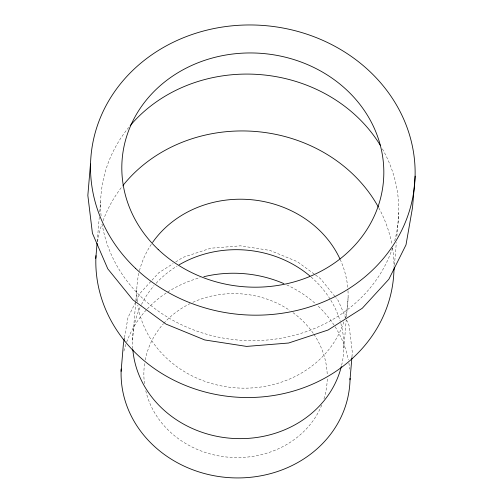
<?xml version="1.0" encoding="UTF-8"?>
<svg xmlns="http://www.w3.org/2000/svg" width="503" height="503" viewBox="0 0 503 503"><rect width="100%" height="100%" fill="white"/><g stroke="black" fill="none" stroke-linecap="round" stroke-linejoin="round"><path stroke-width="0.38" stroke-dasharray="2.52 1.89" d="M97.217 241.553L99.311 216.623M99.707 211.952L100.556 201.822M132.547 340.254L136.785 289.772M343.851 348.082L346.196 320.128M346.46 317.016L348.089 297.606M351.943 356.916L352.326 352.339L349.095 325.724L338.28 300.637L335.828 297.6M394.434 265.119L396.333 242.528M396.854 236.297L398.816 212.926M124.486 337.664L127.976 317.531L135.898 301.599M136.244 300.907L140.029 293.293L151.472 280.762M151.994 280.19L158.753 272.783L173.089 263.641M175.698 261.981L182.866 257.41L210.726 248.218L240.44 245.829L269.979 250.412L297.323 261.654L314.953 274.613M315.582 275.078L320.625 278.781L335.338 296.99M343.876 321.901A105.756 94.394 4.8 0 1 234.895 387.782A105.756 94.394 4.8 0 1 137.816 305.22M137.382 302.127A105.756 94.394 4.8 0 1 139.287 271.406M139.476 270.658A105.756 94.394 4.8 0 1 152.126 243.1M340.173 259.416A105.756 94.394 4.8 0 1 347.931 289.898M347.982 290.671A105.756 94.394 4.8 0 1 344.995 318.217M97.507 241.729A149.202 133.176 4.8 0 1 101.813 224.388M103.077 220.735A149.202 133.176 4.8 0 1 122.481 186.097M378.772 207.814A149.202 133.176 4.8 0 1 392.013 244.986M392.541 248.073A149.202 133.176 4.8 0 1 394.006 266.709M392.541 247.954A149.202 133.176 4.8 0 1 238.963 340.122A149.202 133.176 4.8 0 1 102.184 224.313M101.09 215.768A149.202 133.176 4.8 0 1 128.699 127.435M382.406 148.907A149.202 133.176 4.8 0 1 394.572 241.295M321.725 405.11A91.772 81.914 4.8 0 1 228.393 457.183A91.772 81.914 4.8 0 1 145.556 389.768M144.493 383.676A91.772 81.914 4.8 0 1 144.688 363.047M145.21 360.01A91.772 81.914 4.8 0 1 163.305 323.882M163.821 323.31A91.772 81.914 4.8 0 1 190.121 303.611M192.901 302.297A91.772 81.914 4.8 0 1 289.816 310.42M293.01 312.665A91.772 81.914 4.8 0 1 313.501 333.709M313.935 334.35A91.772 81.914 4.8 0 1 327.239 375.169M327.246 378.979A91.772 81.914 4.8 0 1 323.586 400.067M123.908 351.063A114.571 102.26 4.8 0 1 126.41 342.851M126.668 342.134A114.571 102.26 4.8 0 1 146.845 309.389M147.379 308.823A114.571 102.26 4.8 0 1 200.106 277.675M286.76 284.918A114.571 102.26 4.8 0 1 315.482 303.667M318.311 306.27A114.571 102.26 4.8 0 1 334.759 326.17M335.168 326.824A114.571 102.26 4.8 0 1 348.353 359.953M348.893 362.996A114.571 102.26 4.8 0 1 349.66 369.127M132.761 348.736A105.756 94.394 4.8 0 1 141.148 305.132M141.5 304.428A105.756 94.394 4.8 0 1 154.006 285.647M156.087 283.308A105.756 94.394 4.8 0 1 177.094 266.062M311.15 277.065A105.756 94.394 4.8 0 1 330.075 299.052M330.886 300.36A105.756 94.394 4.8 0 1 340.248 321.348M340.864 323.517A105.756 94.394 4.8 0 1 341.537 365.7"/><path stroke-width="0.75" d="M90.477 164.022L87.843 195.434L92.414 233.222L107.787 268.835L132.88 299.826L165.959 324.077L204.74 339.959L246.577 346.41L288.64 343.015L328.094 330.012L362.267 308.27L388.85 279.247L405.996 244.886L412.523 207.538L415.157 176.119M95.784 258.687L97.092 243.106M121.104 371.346L123.411 343.857L124.354 338.437M350.019 379.822L351.88 357.683M394.044 269.79L394.239 267.451M152.56 242.477A105.756 94.394 4.8 0 1 250.657 199.653A105.756 94.394 4.8 0 1 339.852 258.718M393.968 269.784A149.202 133.176 4.8 0 1 241.534 397.42A149.202 133.176 4.8 0 1 95.853 258.687M95.872 257.92A149.202 133.176 4.8 0 1 95.972 255.618M122.958 185.494A149.202 133.176 4.8 0 1 378.394 207.129M130.176 125.662A149.202 133.176 4.8 0 1 380.438 145.543M350.044 378.306A114.571 102.26 4.8 0 1 232.531 477.831A114.571 102.26 4.8 0 1 121.192 369.001M203.878 276.707A114.571 102.26 4.8 0 1 283.906 283.642M341.355 366.448A105.756 94.394 4.8 0 1 230.619 438.258A105.756 94.394 4.8 0 1 132.823 349.51M179.112 264.848A105.756 94.394 4.8 0 1 309.967 276.046M158.124 249.387A131.101 117.017 4.8 0 0 378.57 205.048A131.101 117.017 4.8 0 0 221.76 55.783A131.101 117.017 4.8 0 0 158.124 249.387M135.452 268.294A162.425 144.977 4.8 0 0 408.599 213.461A162.425 144.977 4.8 0 0 214.404 28.457A162.425 144.977 4.8 0 0 135.452 268.294"/></g></svg>
